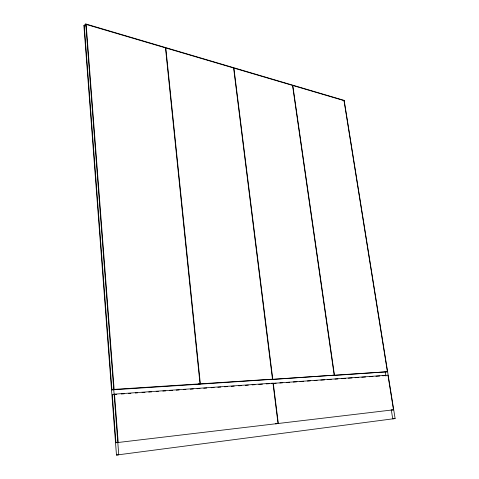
<?xml version="1.0" encoding="UTF-8"?>
<svg xmlns="http://www.w3.org/2000/svg" width="479" height="479" viewBox="0 0 479 479"><rect width="100%" height="100%" fill="white"/><g stroke="black" fill="none" stroke-linecap="round" stroke-linejoin="round"><path stroke-width="0.72" d="M83.885 25.597L85.759 23.95L344.173 100.386L395.115 418.55L116.469 455.05L83.885 25.597L85.322 26.016M86.16 24.435L84.28 26.076L111.93 389.882L197.707 384.32L200.018 383.847L165.489 47.87L86.16 24.435L114.14 389.385L111.93 389.882M343.156 100.907L344.173 100.386M275.623 423.813L278.024 423.496L272.982 383.152L114.505 394.139L112.29 394.618L115.948 442.746L393.499 409.808L387.954 375.177L271.216 383.481M200.354 383.823L165.8 47.966L233.626 68L272.485 379.17L200.354 383.823L198.043 384.296L334.204 375.189L292.549 85.412L233.896 68.084L272.773 379.152M334.204 375.189L270.419 379.602M334.45 375.171L332.097 375.602L387.409 371.758L344.012 100.614L292.789 85.478L334.45 375.171L387.409 371.758M115.948 442.746L118.211 442.44L114.505 394.139M275.91 423.777L278.305 423.46L273.269 383.134M391.121 410.114L393.499 409.808M395.115 418.55L392.726 418.838L391.313 409.976M116.469 455.05L118.744 454.793L85.759 23.95M114.517 394.462L116.75 394.307M121.211 393.995L124.181 393.792M128.641 393.481L130.875 393.325M135.335 393.014L137.563 392.858M142.023 392.546L144.999 392.343M148.712 392.079L151.687 391.876M156.148 391.565L158.375 391.409M162.836 391.098L165.812 390.888M169.53 390.63L172.5 390.427M176.218 390.163L179.194 389.96M183.655 389.649L185.882 389.493M190.343 389.182L193.318 388.972M197.031 388.714L200.006 388.511M203.725 388.247L206.694 388.044M211.155 387.733L214.131 387.523M217.849 387.266L220.819 387.056M224.537 386.798L227.513 386.589M231.231 386.331L234.201 386.128M238.662 385.817L241.638 385.607M245.35 385.35L248.326 385.14M252.044 384.882L255.014 384.673M258.732 384.415L262.45 384.158M266.168 383.901L269.138 383.691M272.401 383.463L276.126 383.206M279.85 382.949L282.832 382.739M286.556 382.481L289.532 382.272M293.256 382.014L296.98 381.751M299.962 381.547L303.686 381.284M307.41 381.027L310.386 380.817M314.11 380.56L317.092 380.35M320.816 380.092L324.54 379.835M327.522 379.625L331.246 379.368M334.971 379.105L337.946 378.901M341.671 378.638L345.395 378.38M348.377 378.171L352.101 377.913M355.077 377.703L358.801 377.446M361.783 377.236L365.507 376.979M369.231 376.722L372.955 376.458M375.937 376.255L379.655 375.991M382.637 375.787L385.619 375.578M114.14 389.385L200.018 383.847M385.194 371.596L385.9 376.021"/></g></svg>
